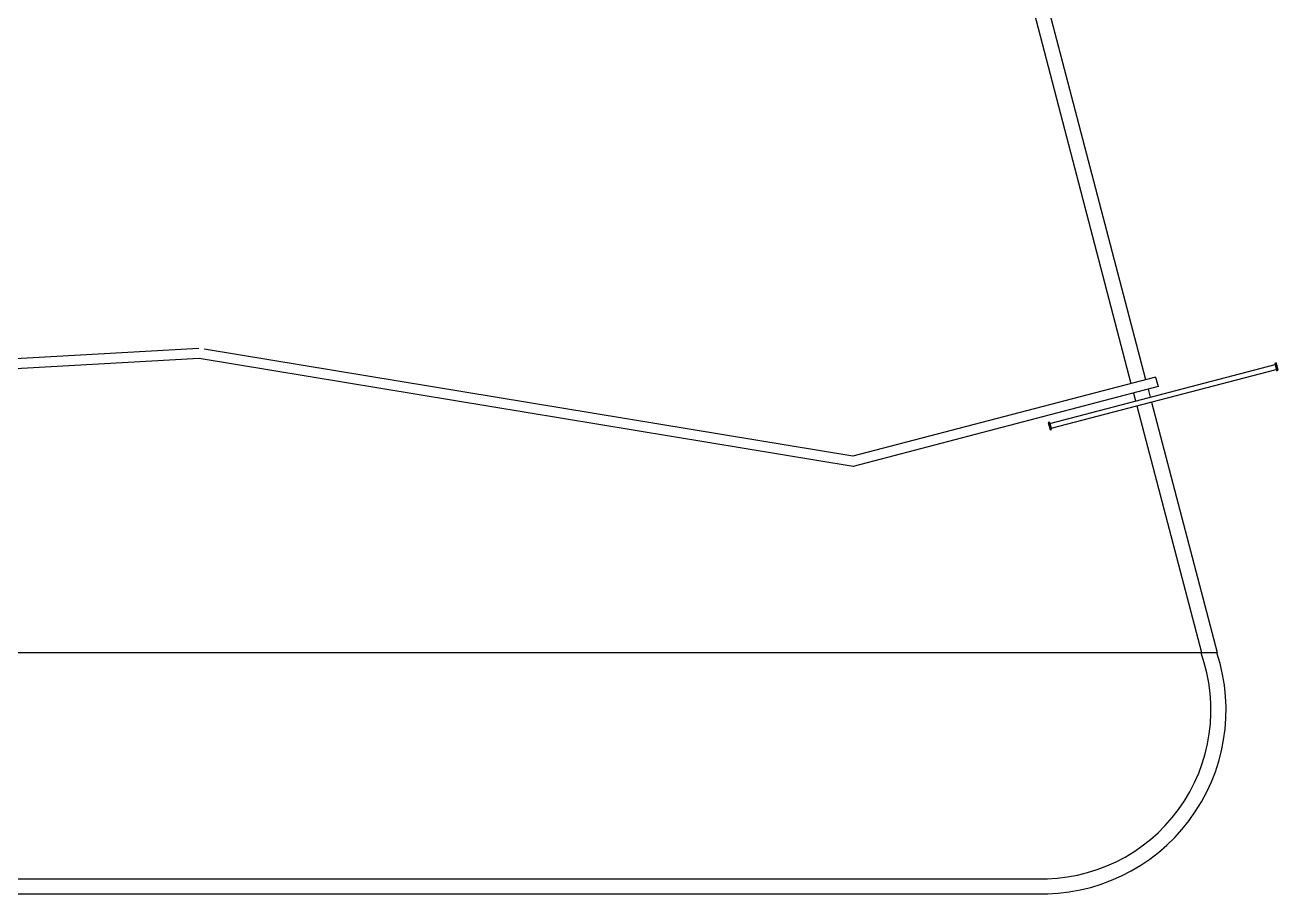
# Model space of a CAD drawing. Header units: millimetres. Extents: x 185 to 501, y 106 to 528.
# Drawn here: x 344.05 to 356.51, y 136.28 to 144.93 of the extents above; entities that cross this region are included whole.
import ezdxf

# ---------------------------------------------------------------- set-up
doc = ezdxf.new("R2010")
doc.units = ezdxf.units.MM
for name, color, linetype in [('aceras', 7, 'Continuous'), ('cerca', 50, 'Continuous'), ('puertas', 240, 'Continuous')]:
    doc.layers.add(name, color=color, linetype=linetype)

msp = doc.modelspace()

# ---------------------------------------------------------------- linework, layer by layer
at = {"layer": 'aceras'}
for p, q in [((353.803, 146.132, 0.018), (355.049, 141.366, 0.018)), ((353.948, 146.17, 0.018), (355.194, 141.404, 0.018)), ((355.074, 141.269, 0.018), (355.095, 141.191, 0.018)), ((355.219, 141.307, 0.018), (355.24, 141.229, 0.018)), ((355.107, 141.142, 0.018), (355.75, 138.686, 0.018)), ((355.252, 141.18, 0.018), (355.905, 138.686, 0.018))]:
    msp.add_line(p, q, dxfattribs=at)
for points in [[(246.919, 320.826, 0.008844), (248.557, 313.432), (255.979, 293.508), (263.519, 265.596), (273.032, 138.686), (355.905, 138.686)], [(246.919, 320.826, 0.008844), (248.557, 313.432), (255.979, 293.508), (263.519, 265.596), (273.032, 138.686), (355.905, 138.686)], [(246.324, 316.423, 0.004082), (247.12, 312.994), (254.549, 293.05), (262.034, 265.342), (271.446, 139.776, 0.385731), (275.297, 136.436), (354.219, 136.436)], [(246.976, 312.95), (254.406, 293.004), (261.885, 265.316), (271.297, 139.762, 0.38586), (275.298, 136.286), (354.221, 136.286)], [(246.976, 312.95), (254.406, 293.004), (261.885, 265.316), (271.297, 139.762, 0.38586), (275.298, 136.286), (354.221, 136.286)], [(247.12, 312.994), (254.549, 293.05), (262.034, 265.342), (271.446, 139.776, 0.385731), (275.297, 136.436), (354.219, 136.436)]]:
    msp.add_lwpolyline(points, format="xyb", dxfattribs=at)
for radius, end in [(1.833, 18.0582), (1.683, 19.7315)]:
    msp.add_arc((354.162, 138.117), radius, 268.1534, end, dxfattribs=at)
at = {"layer": 'cerca'}
msp.add_line((355.293, 141.429), (355.318, 141.333), dxfattribs=at)
for points in [[(345.778, 141.614), (333.223, 140.905), (318.616, 143.115), (291.615, 140.242), (276.565, 145.547), (274.795, 160.802), (275.901, 179.814), (275.108, 198.864)], [(345.773, 141.714), (333.228, 141.005), (318.618, 143.216), (291.627, 140.343), (276.657, 145.621), (274.895, 160.804), (276.001, 179.813), (275.208, 198.868)], [(355.318, 141.333), (352.286, 140.54), (345.778, 141.614)], [(355.293, 141.429), (352.282, 140.642), (345.827, 141.707)]]:
    msp.add_lwpolyline(points, dxfattribs=at)
at = {"layer": 'puertas'}
for p, q in [((354.241, 140.968), (356.482, 141.553)), ((354.254, 140.919), (356.494, 141.505)), ((356.495, 141.556), (356.508, 141.508)), ((354.241, 140.968), (354.254, 140.919))]:
    msp.add_line(p, q, dxfattribs=at)
for points in [[(356.492, 141.569), (356.479, 141.565), (356.498, 141.492), (356.511, 141.496)], [(354.238, 140.98), (354.225, 140.977), (354.244, 140.904), (354.257, 140.907)]]:
    msp.add_lwpolyline(points, close=True, dxfattribs=at)
msp.add_lwpolyline([(356.492, 141.569), (356.511, 141.496)], dxfattribs=at)

doc.saveas('drawing.dxf')
